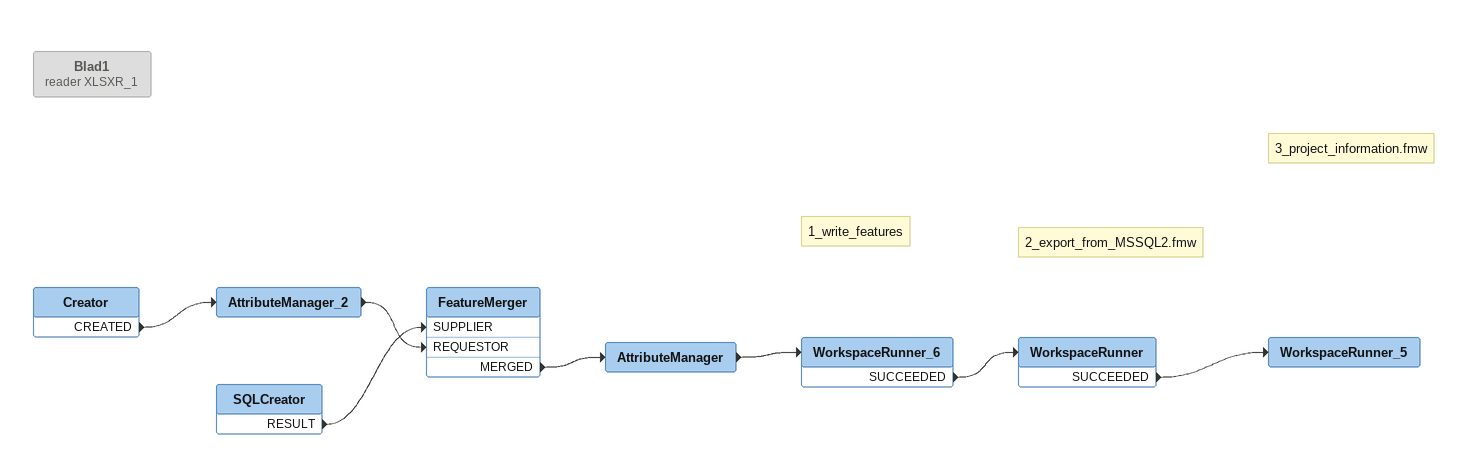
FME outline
Blad1 (reader XLSXR_1) [off]
Creator
    CREATED -> AttributeManager_2
AttributeManager_2
    -> FeatureMerger [REQUESTOR]
SQLCreator
    RESULT -> FeatureMerger [SUPPLIER]
FeatureMerger
    MERGED -> AttributeManager
AttributeManager
    -> WorkspaceRunner_6
Note: 1_write_features
WorkspaceRunner_6
    SUCCEEDED -> WorkspaceRunner
Note: 2_export_from_MSSQL2.fmw
WorkspaceRunner
    SUCCEEDED -> WorkspaceRunner_5
Note: 3_project_information.fmw
WorkspaceRunner_5
